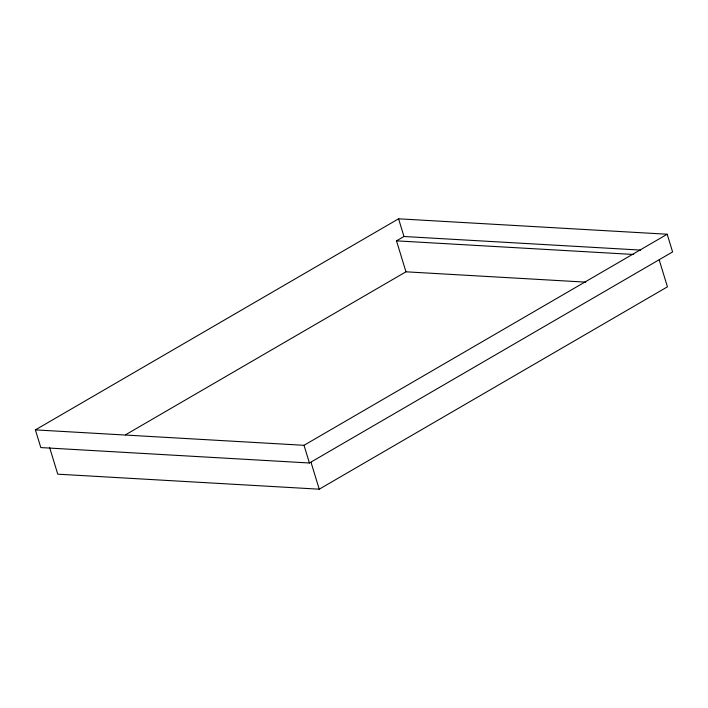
<?xml version="1.0" encoding="UTF-8"?>
<svg xmlns="http://www.w3.org/2000/svg" width="708" height="708" viewBox="0 0 708 708"><rect width="100%" height="100%" fill="white"/><g stroke="black" fill="none" stroke-linecap="round" stroke-linejoin="round"><path stroke-width="1.06" d="M35.4 429.88L398.577 218.807L667.193 234.233L672.6 251.924L309.423 462.997L40.807 447.571L35.4 429.88L304.015 445.305L667.193 234.233M585.79 282.138L405.967 271.81L396.498 240.853L403.985 236.499L640.678 250.092M125.502 434.809L405.967 271.81M49.56 447.341L57.764 474.174L319.237 489.193L667.432 286.829L659.228 259.995M396.498 240.853L633.695 254.473M398.577 218.807L403.985 236.499M311.033 462.359L319.237 489.193M304.015 445.305L309.423 462.997"/></g></svg>
